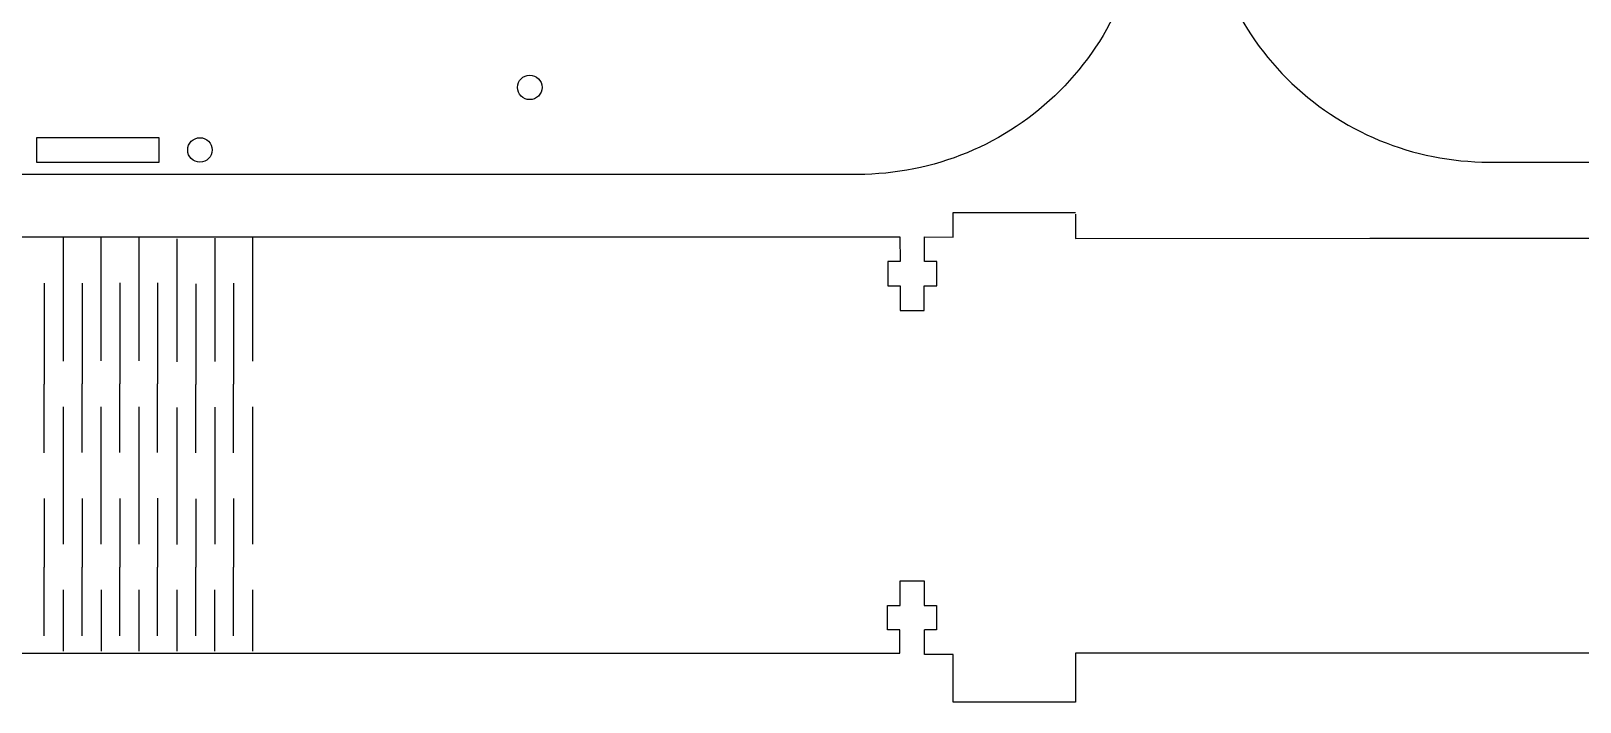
# Model space of a CAD drawing. Extents: x -98 to 566, y 230 to 443.
# Drawn here: x 3.1 to 192.7, y 230.1 to 312.3 of the extents above; entities that cross this region are included whole.
import ezdxf

# ---------------------------------------------------------------- set-up
doc = ezdxf.new("R2010")
doc.units = 0
doc.layers.add('Layer_1', color=7, linetype='CONTINUOUS')

msp = doc.modelspace()

# ---------------------------------------------------------------- linework, layer by layer
at = {"layer": 'Layer_1', "color": 7}
for p, q in [((64.125049, 306.878789), (64.125049, 306.878789)), ((3.754453, 299.21529), (3.754453, 296.21529)), ((18.754453, 299.21529), (3.754453, 299.21529)), ((18.754453, 296.21529), (18.754453, 299.21529)), ((23.754453, 299.215291), (23.754453, 299.215291)), ((3.754453, 296.21529), (18.754453, 296.21529)), ((181.538372, 296.227304), (363.53816, 296.227304)), ((104.254252, 294.715291), (-77.745545, 294.715291)), ((115.93048, 287.042351), (115.93048, 290.04235)), ((115.93048, 290.04235), (130.930478, 290.04235)), ((130.93052, 289.864612), (130.903314, 286.887755)), ((-25.747466, 287.088632), (30.430843, 287.088652)), ((7.021483, 286.971837), (7.021483, 271.847543)), ((11.645101, 286.997999), (11.645101, 271.865611)), ((16.268712, 287.009788), (16.268712, 271.87371)), ((20.939722, 286.841397), (20.939722, 271.759653)), ((25.562542, 286.926109), (25.562542, 271.817641)), ((30.186001, 286.975647), (30.186001, 271.851353)), ((30.430843, 287.088652), (53.18081, 287.088652)), ((53.18081, 287.088652), (75.930791, 287.088652)), ((75.930791, 287.088652), (109.423479, 287.088652)), ((109.423479, 287.088652), (109.436546, 287.053885)), ((109.430479, 287.042351), (109.430679, 287.042351)), ((109.436546, 287.053885), (109.442642, 284.06542)), ((112.442639, 284.06542), (112.436571, 287.053885)), ((112.436571, 287.053885), (115.930491, 287.042342)), ((130.903314, 286.887755), (166.930922, 286.910869)), ((166.930922, 286.910869), (189.680901, 286.910869)), ((189.680901, 286.910869), (212.430871, 286.910869)), ((109.442639, 284.06542), (107.94264, 284.06542)), ((107.94264, 284.06542), (107.94264, 281.06542)), ((113.942639, 284.06542), (112.442639, 284.06542)), ((113.942639, 281.06542), (113.942639, 284.06542)), ((4.709832, 281.384904), (4.709832, 269.029201)), ((9.333453, 281.415082), (9.333453, 269.053173)), ((13.956912, 281.430031), (13.956912, 269.065103)), ((18.580522, 281.436271), (18.580522, 269.070073)), ((23.251212, 281.335862), (23.251212, 268.99046)), ((27.874352, 281.388714), (27.874352, 269.033011)), ((107.94264, 281.06542), (109.470238, 281.06542)), ((109.470238, 281.06542), (109.470238, 278.06542)), ((112.415038, 278.06542), (112.415038, 281.06542)), ((112.415038, 281.06542), (113.942639, 281.06542)), ((109.470238, 278.06542), (112.415038, 278.06542)), ((4.709832, 260.624451), (4.709832, 269.029201)), ((9.333453, 260.642313), (9.333453, 269.053173)), ((13.956912, 260.651333), (13.956912, 269.065103)), ((18.580522, 260.655013), (18.580522, 269.070073)), ((23.251212, 260.596212), (23.251212, 268.99046)), ((27.874352, 260.628261), (27.874352, 269.033011)), ((7.021483, 266.241802), (7.021483, 249.424352)), ((7.021483, 266.241802), (7.021483, 249.424352)), ((11.645101, 266.256881), (11.645101, 249.431174)), ((11.645101, 266.256881), (11.645101, 249.431174)), ((16.268712, 266.263711), (16.268712, 249.434481)), ((16.268712, 266.263711), (16.268712, 249.434481)), ((20.939722, 266.167871), (20.939722, 249.392803)), ((20.939722, 266.167871), (20.939722, 249.392803)), ((25.562542, 266.217051), (25.562542, 249.415073)), ((25.562542, 266.217051), (25.562542, 249.415073)), ((30.186001, 266.245612), (30.186001, 249.428162)), ((30.186001, 266.245612), (30.186001, 249.428162)), ((4.709832, 255.021062), (4.709832, 246.616131)), ((9.333453, 255.034893), (9.333453, 246.624053)), ((13.956912, 255.042073), (13.956912, 246.628284)), ((18.580522, 255.045034), (18.580522, 246.629943)), ((23.251212, 255.000203), (23.251212, 246.605932)), ((27.874352, 255.024872), (27.874352, 246.619941)), ((4.709832, 238.211373), (4.709832, 246.616131)), ((9.333453, 238.213374), (9.333453, 246.624053)), ((13.956912, 238.214483), (13.956912, 246.628284)), ((18.580522, 238.214683), (18.580522, 246.629943)), ((23.251212, 238.211683), (23.251212, 246.605932)), ((27.874352, 238.215183), (27.874352, 246.619941)), ((109.446444, 241.921178), (109.446444, 244.921178)), ((109.446444, 244.921178), (112.391244, 244.921178)), ((112.391244, 244.921178), (112.391244, 241.921178)), ((7.017453, 243.848714), (7.017453, 236.326312)), ((7.017453, 243.848714), (7.017453, 236.326312)), ((11.649131, 243.850534), (11.649131, 236.324503)), ((11.649131, 243.850534), (11.649131, 236.324503)), ((16.280812, 243.851423), (16.280812, 236.323602)), ((16.280812, 243.851423), (16.280812, 236.323602)), ((20.919572, 243.843044), (20.919572, 236.339672)), ((20.919572, 243.843044), (20.919572, 236.339672)), ((25.550452, 243.848973), (25.550452, 236.333672)), ((25.550452, 243.848973), (25.550452, 236.333672)), ((30.181971, 243.852524), (30.181971, 236.330122)), ((30.181971, 243.852524), (30.181971, 236.330122)), ((107.918845, 238.921178), (107.918845, 241.921178)), ((107.918845, 241.921178), (109.446444, 241.921178)), ((112.391244, 241.921178), (113.918845, 241.921178)), ((113.918845, 241.921178), (113.918845, 238.921178)), ((109.418845, 238.921178), (107.918845, 238.921178)), ((109.424662, 236.087786), (109.418848, 238.921232)), ((113.918845, 238.921178), (112.418845, 238.921178)), ((112.418845, 235.921173), (112.418845, 238.921173)), ((-25.747466, 236.088633), (30.431082, 236.088633)), ((30.431082, 236.088633), (109.424662, 236.087786)), ((115.93048, 235.924842), (112.418845, 235.921173)), ((115.93048, 233.088633), (115.93048, 235.924842)), ((130.930478, 236.088633), (130.930478, 233.088633)), ((212.430876, 236.088633), (130.930478, 236.088633)), ((115.93048, 230.088633), (115.93048, 233.088633)), ((130.930478, 233.088633), (130.930478, 230.088633)), ((130.930478, 230.088633), (115.93048, 230.088633))]:
    msp.add_line(p, q, dxfattribs=at)
for points in [[(146.538357, 331.227304), (146.538357, 321.944724), (150.225848, 313.042335), (156.789624, 306.478561)], [(139.25425, 329.71529), (139.25425, 320.432713), (135.566761, 311.530327), (129.002988, 304.966553)], [(62.625049, 305.378789), (62.625049, 306.207216), (63.296622, 306.878789), (64.125049, 306.878789)], [(64.125049, 303.878789), (63.296622, 303.878789), (62.625049, 304.550362), (62.625049, 305.378789)], [(64.125049, 306.878789), (64.953475, 306.878789), (65.625049, 306.207216), (65.625049, 305.378789)], [(65.625049, 305.378789), (65.625049, 304.550362), (64.953475, 303.878789), (64.125049, 303.878789)], [(156.789624, 306.478561), (163.353401, 299.914787), (172.255792, 296.227299), (181.538372, 296.227304)], [(129.002988, 304.966553), (122.439216, 298.40278), (113.536829, 294.715291), (104.254252, 294.715291)], [(22.254453, 297.715291), (22.254453, 298.543718), (22.926025, 299.215291), (23.754453, 299.215291)], [(23.754453, 296.215292), (22.926025, 296.215292), (22.254453, 296.886864), (22.254453, 297.715291)], [(23.754453, 299.215291), (24.58288, 299.215291), (25.254453, 298.543718), (25.254453, 297.715291)], [(25.254453, 297.715291), (25.254453, 296.886864), (24.58288, 296.215292), (23.754453, 296.215292)]]:
    msp.add_open_spline(points, degree=3, dxfattribs=at)

doc.saveas('drawing.dxf')
